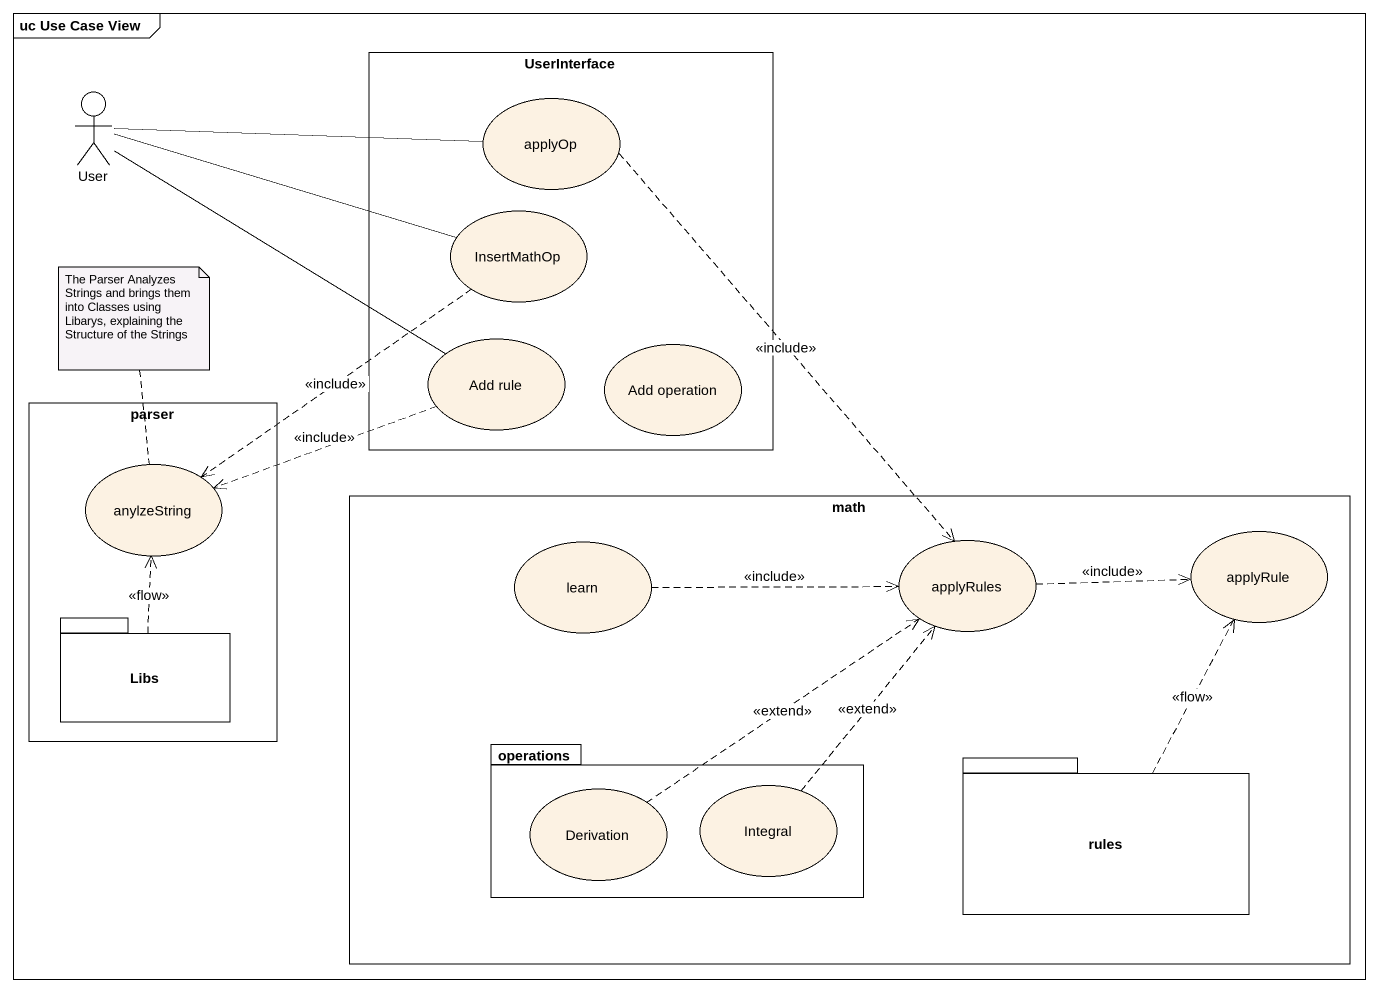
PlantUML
@startuml
mainframe uc Use Case View
rectangle UserInterface {
  usecase applyOp
  usecase InsertMathOp
  usecase "Add rule" as Add_rule
  usecase "Add operation" as Add_operation
}
actor User
rectangle parser {
  usecase anylzeString
  package Libs {
  }
}
rectangle math {
  usecase applyRule
  usecase learn
  usecase applyRules
  package operations {
    usecase Derivation
    usecase Integral
  }
  package rules {
  }
}
User -right- applyOp
User -right- InsertMathOp
User -right- Add_rule
applyOp ..> applyRules : <<include>>
InsertMathOp ..> anylzeString : <<include>>
Add_rule .left.> anylzeString : <<include>>
learn .right.> applyRules : <<include>>
applyRules .right.> applyRule : <<include>>
Libs .up.> anylzeString : <<flow>>
rules .up.> applyRule : <<flow>>
Derivation .up.> applyRules : <<extend>>
Integral .up.> applyRules : <<extend>>
note top of anylzeString : The Parser Analyzes Strings and brings them into Classes using Libarys, explaining the Structure of the Strings
@enduml
